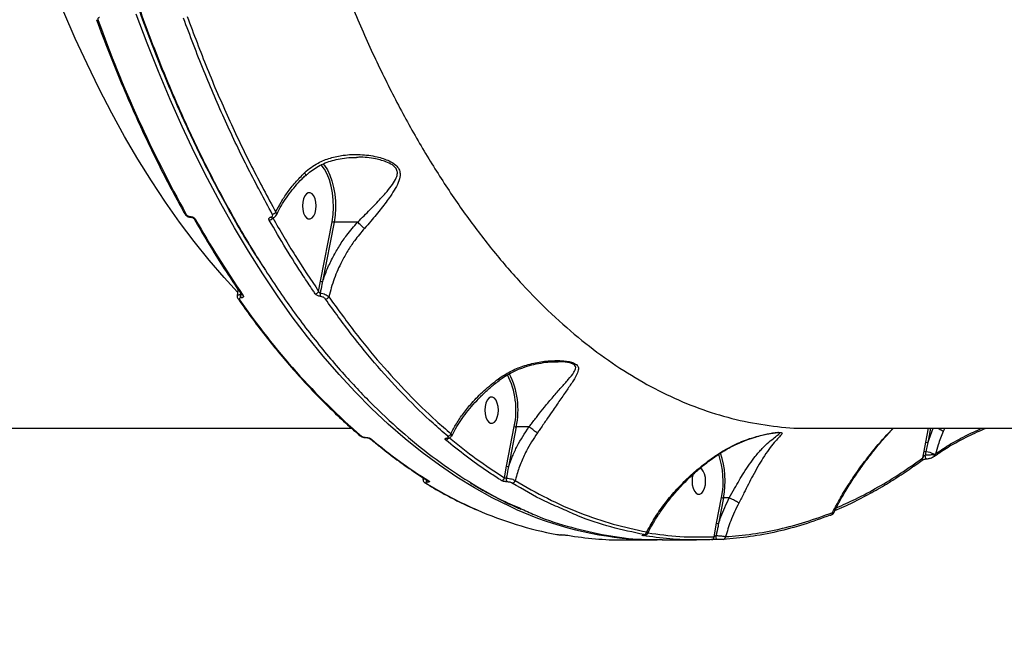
# Model space of a CAD drawing. Header units: millimetres. Extents: x -6028 to 5958, y -6064 to 4137.
# Drawn here: x -1236 to -901.3, y 905.6 to 1120.6 of the extents above; entities that cross this region are included whole.
import ezdxf

# ---------------------------------------------------------------- set-up
doc = ezdxf.new("R2010")
doc.units = ezdxf.units.MM
for name, color, linetype in [('DIKOM_ОБЪЕКТ', 7, 'Continuous'), ('DIKOM_РАЗМЕР_ЗОНА', 7, 'Continuous'), ('DIKOM_РАЗМЕР_ОБЪЕКТА', 7, 'Continuous')]:
    doc.layers.add(name, color=color, linetype=linetype)
doc.styles.add('style1', font='arial.ttf', dxfattribs={"width": 0.8})
doc.dimstyles.new('1-50', dxfattribs={"dimtxt": 300, "dimasz": 200, "dimexe": 100, "dimexo": 0, "dimgap": 100, "dimtad": 1, "dimtxsty": 'style1', "dimcen": 200, "dimclrd": 7, "dimclre": 7, "dimclrt": 7, "dimadec": 1, "dimazin": 2, "dimtfac": 1, "dimtmove": 0, "dimatfit": 2, "dimfxl": 0, "dimlwd": 25, "dimlwe": 18, "dimarcsym": 0})

# ---------------------------------------------------------------- blocks, each defined once
blk = doc.blocks.new('*D9')
at = {"layer": 'Defpoints', "color": 0, "transparency": 16777216}
for p in [(-6027.56, 1459.58), (4556.58, 1382.7), (4556.58, -5964.37)]:
    blk.add_point(p, dxfattribs=at)
at = {"layer": 'DIKOM_РАЗМЕР_ЗОНА', "color": 7, "lineweight": 18, "transparency": 16777216}
for p, q in [((-6027.56, 1459.58), (-6027.56, -6064.37)), ((4556.58, 1382.7), (4556.58, -6064.37))]:
    blk.add_line(p, q, dxfattribs=at)
at = {"layer": 'DIKOM_РАЗМЕР_ЗОНА', "color": 7, "lineweight": 25, "transparency": 16777216}
blk.add_line((-5827.56, -5964.37), (4356.58, -5964.37), dxfattribs=at)
at = {"layer": 'DIKOM_РАЗМЕР_ЗОНА', "color": 7, "transparency": 16777216}
for points in [[(-5827.56, -5931.03), (-5827.56, -5997.7), (-6027.56, -5964.37)], [(4356.58, -5931.03), (4356.58, -5997.7), (4556.58, -5964.37)]]:
    blk.add_solid(points, dxfattribs=at)
at = {"layer": 'DIKOM_РАЗМЕР_ЗОНА', "color": 7, "transparency": 16777216, "insert": (157.08, -5711.2), "char_height": 300, "attachment_point": 5, "style": 'style1'}
blk.add_mtext('10600', dxfattribs=at)
blk = doc.blocks.new('*D12')
at = {"layer": 'Defpoints', "color": 0, "transparency": 16777216}
for p in [(3056.58, 1987.9), (-4027.97, 676.5), (3056.58, -3714.77)]:
    blk.add_point(p, dxfattribs=at)
at = {"layer": 'DIKOM_РАЗМЕР_ОБЪЕКТА', "color": 7, "lineweight": 18, "transparency": 16777216}
for p, q in [((3056.58, 1987.9), (3056.58, -3814.77)), ((-4027.97, 676.5), (-4027.97, -3814.77))]:
    blk.add_line(p, q, dxfattribs=at)
at = {"layer": 'DIKOM_РАЗМЕР_ОБЪЕКТА', "color": 7, "lineweight": 25, "transparency": 16777216}
blk.add_line((-3827.97, -3714.77), (2856.58, -3714.77), dxfattribs=at)
at = {"layer": 'DIKOM_РАЗМЕР_ОБЪЕКТА', "color": 7, "transparency": 16777216}
for points in [[(-3827.97, -3681.44), (-3827.97, -3748.11), (-4027.97, -3714.77)], [(2856.58, -3681.44), (2856.58, -3748.11), (3056.58, -3714.77)]]:
    blk.add_solid(points, dxfattribs=at)
at = {"layer": 'DIKOM_РАЗМЕР_ОБЪЕКТА', "color": 7, "transparency": 16777216, "insert": (20, -3461.6), "char_height": 300, "attachment_point": 5, "style": 'style1'}
blk.add_mtext('7100', dxfattribs=at)

msp = doc.modelspace()

# ---------------------------------------------------------------- linework, layer by layer
at = {"layer": 'DIKOM_ОБЪЕКТ', "color": 7, "linetype": 'Continuous', "lineweight": 15}
for p, q in [((-1132.915, 1071.652), (-1132.619, 1071.305)), ((-1178.14, 1053.742), (-1178.093, 1053.742)), ((-1177.793, 1053.48), (-1177.745, 1053.48)), ((-1133.729, 1031.778), (-1129.823, 1051.974)), ((-1129.153, 1051.802), (-1133.059, 1031.602)), ((-1121.154, 1051.802), (-1129.153, 1051.802)), ((-1134.39, 1028.281), (-1133.729, 1031.778)), ((-1161.87, 1029.05), (-1162.042, 1026.683)), ((-1161.003, 1027.76), (-1161.023, 1027.199)), ((-1160.955, 1027.199), (-1160.886, 1027.585)), ((-1161.023, 1027.199), (-1160.955, 1027.199)), ((-1160.774, 1026.069), (-1160.842, 1026.069)), ((-1052.983, 1004.347), (-1053.419, 1004.344)), ((-1385.357, 981.771), (-1123.249, 981.771)), ((-1070.501, 968.856), (-1067.889, 982.362)), ((-1067.22, 982.186), (-1069.831, 968.68)), ((-1062.936, 982.186), (-1067.22, 982.186)), ((-967.623, 981.771), (-669.582, 981.771)), ((-928.001, 977.013), (-927.081, 981.771)), ((-927.331, 976.837), (-925.46, 981.771)), ((-926.377, 981.771), (-927.331, 976.837)), ((-921.575, 981.771), (-922.054, 980.637)), ((-1118.55, 978.66), (-1118.482, 978.66)), ((-1118.345, 978.577), (-1118.277, 978.577)), ((-928.59, 973.913), (-928.001, 977.013)), ((-929.017, 971.657), (-928.59, 973.913)), ((-927.752, 971.344), (-927.76, 971.343)), ((-925.175, 972.906), (-924.751, 972.992)), ((-1071.242, 964.935), (-1070.501, 968.856)), ((-1098.872, 964.958), (-1098.928, 964.29)), ((-1097.305, 963.937), (-1097.307, 963.938)), ((-1097.479, 963.376), (-1097.527, 963.376)), ((-999.116, 949.509), (-997.428, 958.239)), ((-996.758, 958.063), (-998.446, 949.334)), ((-994.806, 958.063), (-996.758, 958.063)), ((-994.806, 958.063), (-994.802, 958.062)), ((-999.991, 944.888), (-999.116, 949.509)), ((-1052.047, 945.533), (-1051.958, 945.533)), ((-1052, 945.529), (-1052.047, 945.533)), ((-1052, 945.529), (-1051.911, 945.529)), ((-1051.911, 945.529), (-1051.958, 945.533)), ((-1030.876, 943.771), (-1019.304, 943.771)), ((-1017.589, 943.771), (-1005.949, 943.771))]:
    msp.add_line(p, q, dxfattribs=at)
at = {"layer": 'DIKOM_ОБЪЕКТ', "color": 7, "linetype": 'Continuous', "lineweight": 15, "flags": 128}
for points in [[(-1161.963, 1028.026), (-1166.492, 1032.949), (-1171.642, 1038.928), (-1176.697, 1045.209), (-1181.65, 1051.787), (-1186.498, 1058.654), (-1191.235, 1065.806), (-1195.858, 1073.235), (-1200.363, 1080.934), (-1204.744, 1088.897), (-1208.998, 1097.115), (-1213.121, 1105.581), (-1217.109, 1114.287), (-1220.958, 1123.226), (-1224.666, 1132.388), (-1228.227, 1141.765), (-1231.64, 1151.349), (-1234.9, 1161.131), (-1238.006, 1171.101)], [(-1067.43, 954.297), (-1069.329, 955.156), (-1075.415, 958.147), (-1081.454, 961.479), (-1087.44, 965.15), (-1093.369, 969.157), (-1099.236, 973.496), (-1105.035, 978.164), (-1110.762, 983.157), (-1116.412, 988.47), (-1121.98, 994.099), (-1127.462, 1000.04), (-1132.852, 1006.287), (-1138.147, 1012.835), (-1143.342, 1019.679), (-1148.433, 1026.812), (-1153.414, 1034.23), (-1158.283, 1041.925), (-1163.035, 1049.891), (-1167.665, 1058.121), (-1172.171, 1066.609), (-1176.548, 1075.347), (-1180.792, 1084.328), (-1184.901, 1093.544), (-1188.87, 1102.988), (-1192.696, 1112.651), (-1196.376, 1122.526)], [(-1129.823, 1051.974), (-1129.489, 1054.365), (-1129.348, 1056.828), (-1129.405, 1059.303), (-1129.659, 1061.732), (-1130.102, 1064.055), (-1130.725, 1066.218), (-1131.512, 1068.168), (-1132.445, 1069.859), (-1133.501, 1071.25), (-1133.637, 1071.397)], [(-1132.619, 1071.305), (-1132.414, 1071.045), (-1131.433, 1069.55), (-1130.575, 1067.793), (-1129.859, 1065.81), (-1129.3, 1063.646), (-1128.91, 1061.346), (-1128.698, 1058.96), (-1128.668, 1056.539), (-1128.821, 1054.136), (-1129.153, 1051.802)], [(-1135.267, 1057.353), (-1135.361, 1058.621), (-1135.635, 1059.786), (-1136.067, 1060.754), (-1136.622, 1061.446), (-1137.255, 1061.807), (-1137.914, 1061.807), (-1138.547, 1061.446), (-1139.102, 1060.754), (-1139.534, 1059.786), (-1139.808, 1058.621), (-1139.902, 1057.353), (-1139.808, 1056.085), (-1139.534, 1054.92), (-1139.102, 1053.952), (-1138.547, 1053.259), (-1137.914, 1052.899), (-1137.255, 1052.899), (-1136.622, 1053.259), (-1136.067, 1053.952), (-1135.635, 1054.92), (-1135.361, 1056.085), (-1135.267, 1057.353)], [(-1073.304, 987.894), (-1073.398, 989.161), (-1073.672, 990.326), (-1074.104, 991.294), (-1074.659, 991.987), (-1075.292, 992.348), (-1075.952, 992.348), (-1076.585, 991.987), (-1077.14, 991.294), (-1077.572, 990.326), (-1077.846, 989.161), (-1077.94, 987.894), (-1077.846, 986.626), (-1077.572, 985.461), (-1077.14, 984.493), (-1076.585, 983.8), (-1075.952, 983.439), (-1075.292, 983.439), (-1074.659, 983.8), (-1074.104, 984.493), (-1073.672, 985.461), (-1073.398, 986.626), (-1073.304, 987.894)], [(-927.76, 971.343), (-927.845, 971.365), (-927.948, 971.463), (-928.041, 971.632), (-928.115, 971.858), (-928.166, 972.123), (-928.188, 972.406), (-928.179, 972.684)], [(-925.022, 972.28), (-925.016, 972.285), (-924.959, 972.334)], [(-1002.843, 963.771), (-1002.937, 965.038), (-1003.211, 966.203), (-1003.643, 967.171), (-1004.198, 967.864), (-1004.757, 968.202)], [(-1007.14, 966.11), (-1007.384, 965.038), (-1007.478, 963.771), (-1007.384, 962.503), (-1007.11, 961.338), (-1006.678, 960.37), (-1006.123, 959.677), (-1005.49, 959.316), (-1004.831, 959.316), (-1004.198, 959.677), (-1003.643, 960.37), (-1003.211, 961.338), (-1002.937, 962.503), (-1002.843, 963.771), (-1002.843, 963.771)], [(-960.484, 952.217), (-960.327, 952.233), (-960.231, 952.261)], [(-998.909, 943.928), (-999, 943.951), (-999.087, 944.031), (-999.164, 944.164), (-999.227, 944.342), (-999.272, 944.555), (-999.297, 944.789), (-999.299, 945.032), (-999.279, 945.268)], [(-1019.304, 943.771), (-1019.562, 943.771), (-1022.886, 943.828)]]:
    msp.add_lwpolyline(points, dxfattribs=at)
at = {"layer": 'DIKOM_ОБЪЕКТ', "color": 7, "linetype": 'Continuous', "lineweight": 15}
for centre, radius, start, end in [((-1209.444, 1120.92), 0.527, 212.83725, 278.33209), ((-781.742, 1274.939), 454.694, 199.86954, 209.01128), ((-1179.434, 1054.991), 0.572, 214.32408, 275.14122), ((-1150.193, 1055.984), 1.433, 272.15744, 329.26571), ((-1177.743, 1053.906), 0.43, 202.49087, 262.70435), ((-1177.7, 1053.903), 0.425, 202.28644, 264.57998), ((-1176.287, 1053.297), 0.57, 214.25425, 275.27658), ((-877.277, 1221.899), 343.502, 209.5041, 214.5665), ((-1151.25, 1053.936), 1.413, 271.9663, 331.63467), ((-1150.232, 1053.792), 0.511, 210.33008, 273.78458), ((-1133.073, 1032.913), 1.311, 239.97915, 270.6108), ((-1135.61, 1028.808), 1.329, 272.65383, 336.64323), ((-1131.981, 1027.229), 1.938, 165.7365, 200.09558), ((-1161.295, 1026.06), 0.602, 217.87077, 273.64941), ((-959.016, 1164.221), 245.268, 214.45493, 229.0156), ((-1159.444, 1026.872), 1.612, 168.29129, 209.87112), ((-1159.375, 1026.872), 1.613, 168.29689, 209.86551), ((-1160.177, 1027.612), 0.605, 217.76335, 273.49627), ((-1132.147, 1026.996), 1.33, 272.8815, 334.85612), ((-1094.036, 987.869), 26.721, 348.10515, 26.82598), ((-1093.942, 987.896), 27.326, 347.9378, 27.08221), ((-1067.234, 983.496), 1.31, 239.97849, 270.61147), ((-1119.89, 979.737), 0.666, 230.14279, 271.28814), ((-1118.337, 978.892), 0.315, 227.39095, 268.08348), ((-1118.269, 978.891), 0.314, 227.35325, 268.86459), ((-1116.466, 978.7), 0.666, 229.8302, 271.25396), ((-1005.094, 1110.574), 173.111, 229.964, 237.95982), ((-1091.328, 978.945), 1.152, 274.04139, 331.44539), ((-1090.616, 978.773), 0.436, 234.66264, 273.04024), ((-1090.578, 980.199), 1.169, 274.1578, 345.01898), ((-927.345, 978.148), 1.311, 239.98085, 270.61036), ((-1025.295, 963.766), 28.41, 348.7819, 18.82518), ((-1026.107, 963.72), 29.889, 349.08941, 18.73669), ((-929.779, 971.461), 0.787, 310.35013, 14.48013), ((-927.941, 975.056), 1.314, 240.40041, 268.7736), ((-928.858, 965.685), 8.106, 62.97808, 83.70351), ((-925.875, 972.628), 0.753, 306.21512, 21.7211), ((-925.523, 972.874), 0.781, 316.25841, 8.71925), ((-1069.845, 969.99), 1.31, 239.97849, 270.61147), ((-1096.763, 964.206), 1.128, 174.52266, 227.40956), ((-1096.726, 964.198), 1.115, 175.61153, 227.52889), ((-1096.939, 964.527), 0.694, 238.36576, 270.56227), ((-1072.342, 965.091), 1.111, 274.6149, 351.94446), ((-1069.072, 964.41), 1.606, 164.91465, 213.0047), ((-1068.665, 964.19), 1.102, 274.55479, 349.41016), ((-1097.9, 963.77), 0.697, 238.81493, 270.50873), ((-1023.064, 1085.192), 143.222, 238.50141, 246.37615), ((-996.772, 959.373), 1.31, 239.97849, 270.61147), ((-1030.849, 1066.811), 123.261, 246.26786, 259.42352), ((-1018.31, 1063.12), 119.395, 245.70647, 266.3849), ((-960.57, 953.043), 0.853, 293.42529, 4.8179), ((-998.461, 950.644), 1.31, 239.97369, 270.61626), ((-1030.849, 1056.083), 112.312, 260.32806, 269.98642), ((-1024.158, 946.054), 0.795, 270.59732, 301.28008), ((-1023.827, 946.554), 0.978, 274.65912, 357.18215), ((-1000.911, 944.808), 0.924, 274.6422, 4.92139), ((-996.986, 944.88), 0.906, 274.16942, 1.32254)]:
    msp.add_arc(centre, radius, start, end, dxfattribs=at)
for points, knots in [([(-1152.418, 1035.543), (-1153.678, 1037.432), (-1158.146, 1044.132), (-1165.373, 1056.699), (-1174.059, 1073.151), (-1182.213, 1090.563), (-1189.844, 1108.841), (-1196.942, 1127.959), (-1203.492, 1147.846), (-1209.462, 1168.408), (-1214.826, 1189.55), (-1219.26, 1209.844), (-1222.881, 1229.138), (-1225.821, 1247.32), (-1228.333, 1265.74), (-1230.436, 1284.575), (-1232.106, 1303.8), (-1233.314, 1323.385), (-1234.083, 1343.058), (-1234.192, 1356.202), (-1234.247, 1362.771)], [0, 0, 0, 0, 0.0246421, 0.0873686, 0.1499953, 0.212425, 0.2748547, 0.3374813, 0.4002079, 0.4629347, 0.5255613, 0.587991, 0.6385772, 0.6892155, 0.7398539, 0.79044, 0.842801, 0.89522, 0.947639, 1, 1, 1, 1]), ([(-1233.904, 1362.768), (-1233.875, 1358.19), (-1233.798, 1345.856), (-1233.122, 1325.788), (-1231.715, 1302.664), (-1229.623, 1279.506), (-1226.835, 1256.392), (-1223.343, 1233.408), (-1219.222, 1211.059), (-1214.503, 1189.406), (-1209.226, 1168.495), (-1203.305, 1147.985), (-1196.734, 1127.966), (-1189.52, 1108.523), (-1181.821, 1090.081), (-1173.677, 1072.682), (-1165.132, 1056.341), (-1156.049, 1040.792), (-1146.435, 1026.125), (-1136.313, 1012.414), (-1126.027, 1000.107), (-1115.635, 989.168), (-1105.192, 979.54), (-1094.406, 970.914), (-1083.289, 963.431), (-1073.555, 957.82), (-1067.511, 955.224), (-1065.331, 954.288)], [0, 0, 0, 0, 0.0243023, 0.065474, 0.1066775, 0.1478492, 0.1902168, 0.232619, 0.2749866, 0.3161584, 0.3573618, 0.3985335, 0.4409013, 0.4833035, 0.5256712, 0.5668428, 0.6080463, 0.649218, 0.6915855, 0.7339877, 0.7763555, 0.8160449, 0.8557626, 0.8954518, 0.9362087, 0.976996, 1, 1, 1, 1]), ([(-1163.836, 1302.216), (-1163.189, 1295.276), (-1161.894, 1281.391), (-1159.199, 1260.87), (-1155.932, 1240.455), (-1152.023, 1220.24), (-1147.485, 1200.298), (-1142.414, 1181.069), (-1136.841, 1162.602), (-1130.806, 1144.929), (-1124.21, 1127.76), (-1117.053, 1111.18), (-1109.345, 1095.262), (-1101.254, 1080.351), (-1092.817, 1066.476), (-1084.075, 1053.64), (-1074.89, 1041.639), (-1065.273, 1030.551), (-1055.247, 1020.437), (-1045.028, 1011.513), (-1034.652, 1003.784), (-1024.163, 997.228), (-1013.393, 991.74), (-1002.369, 987.396), (-991.123, 984.195), (-979.891, 982.365), (-972.027, 981.617), (-967.952, 981.809), (-967.573, 981.827)], [0, 0, 0, 0, 0.0392428, 0.0785158, 0.1177586, 0.1581421, 0.1985587, 0.2389423, 0.2781872, 0.3174625, 0.3567075, 0.3970914, 0.4375083, 0.4778923, 0.5171658, 0.5564696, 0.5957434, 0.6361546, 0.6765985, 0.7170099, 0.7563479, 0.7957165, 0.8350546, 0.8755303, 0.9160384, 0.9565142, 0.9959506, 1, 1, 1, 1]), ([(-1208.9, 1121.364), (-1208.978, 1121.356), (-1209.134, 1121.34), (-1209.306, 1121.217), (-1209.418, 1121.032), (-1209.458, 1120.773), (-1209.42, 1120.549), (-1209.374, 1120.417), (-1209.368, 1120.398)], [0, 0, 0, 0, 0.1673391, 0.3344497, 0.5091332, 0.7130105, 0.9577119, 1, 1, 1, 1]), ([(-1179.104, 1121.749), (-1176.87, 1115.81), (-1172.401, 1103.932), (-1165.062, 1086.964), (-1157.305, 1070.601), (-1151.742, 1060.368), (-1148.961, 1055.252)], [0, 0, 0, 0, 0.2485944, 0.4971897, 0.748596, 1, 1, 1, 1]), ([(-1209.887, 1120.634), (-1209.28, 1118.991), (-1207.519, 1114.227), (-1204.504, 1106.483), (-1200.801, 1097.471), (-1196.969, 1088.661), (-1193.015, 1080.058), (-1188.94, 1071.667), (-1184.821, 1063.64), (-1181.783, 1058.024), (-1180.155, 1055.112), (-1179.907, 1054.668)], [0, 0, 0, 0, 0.0688397, 0.1996464, 0.3304596, 0.4612755, 0.5920967, 0.7229204, 0.8537485, 0.9776954, 1, 1, 1, 1]), ([(-1150.139, 1054.552), (-1152.896, 1059.621), (-1158.409, 1069.76), (-1166.163, 1086.084), (-1173.554, 1103.141), (-1178.085, 1115.179), (-1180.351, 1121.199)], [0, 0, 0, 0, 0.2485944, 0.4971906, 0.7485946, 1, 1, 1, 1]), ([(-1139.178, 1068.62), (-1138.467, 1069.248), (-1137.043, 1070.506), (-1134.129, 1072.253), (-1130.455, 1073.725), (-1125.622, 1074.732), (-1120.237, 1074.959), (-1115.664, 1074.351), (-1112.411, 1073.457), (-1110.177, 1072.578), (-1108.221, 1071.383), (-1106.985, 1069.826), (-1106.533, 1068.004), (-1107.02, 1065.81), (-1108.262, 1063.295), (-1110.285, 1060.213), (-1113.036, 1056.509), (-1116.076, 1052.784), (-1118.075, 1050.491), (-1118.788, 1049.673)], [0, 0, 0, 0, 0.044776, 0.0895826, 0.1609594, 0.2324502, 0.3238548, 0.4152105, 0.4505984, 0.4859284, 0.5329402, 0.5664228, 0.599801, 0.653091, 0.7108103, 0.7686686, 0.8592864, 0.9497915, 1, 1, 1, 1]), ([(-1138.764, 1067.576), (-1138.503, 1067.841), (-1137.662, 1068.693), (-1136.027, 1069.902), (-1133.885, 1071.195), (-1131.556, 1072.216), (-1129.037, 1072.979), (-1126.303, 1073.528), (-1123.757, 1073.827), (-1122.118, 1073.82), (-1121.49, 1073.818)], [0, 0, 0, 0, 0.0587396, 0.1889127, 0.3230128, 0.4584222, 0.5951307, 0.7411377, 0.9007233, 1, 1, 1, 1]), ([(-1121.134, 1051.795), (-1121.131, 1051.798), (-1120.376, 1052.538), (-1118.299, 1054.622), (-1115.032, 1057.963), (-1112.009, 1061.265), (-1109.705, 1063.993), (-1108.448, 1065.867), (-1107.793, 1067.348), (-1107.558, 1068.493), (-1107.773, 1069.743), (-1108.922, 1071.117), (-1110.822, 1072.121), (-1112.985, 1072.845), (-1116.221, 1073.547), (-1119.096, 1073.979), (-1121.245, 1073.828), (-1121.489, 1073.811)], [0, 0, 0, 0, 0.0002361, 0.0748492, 0.2105119, 0.3463139, 0.4312113, 0.5158841, 0.5533153, 0.5906101, 0.6352575, 0.6796464, 0.744297, 0.7952643, 0.8463356, 0.9825658, 1, 1, 1, 1]), ([(-1148.961, 1055.252), (-1148.941, 1055.293), (-1148.405, 1056.42), (-1147.211, 1058.64), (-1145.019, 1061.964), (-1142.38, 1065.338), (-1140.25, 1067.521), (-1139.178, 1068.62)], [0, 0, 0, 0, 0.00889817, 0.24178547, 0.47728249, 0.73682719, 1, 1, 1, 1]), ([(-1148.777, 1054.208), (-1148.475, 1054.837), (-1147.739, 1056.368), (-1146.272, 1058.794), (-1144.434, 1061.459), (-1142.344, 1064.06), (-1140.487, 1066.147), (-1139.26, 1067.317), (-1138.872, 1067.687)], [0, 0, 0, 0, 0.13482899, 0.32842891, 0.52254684, 0.71668196, 0.91037234, 1, 1, 1, 1]), ([(-1139.178, 1068.62), (-1139.16, 1068.59), (-1139.077, 1068.458), (-1138.924, 1068.174), (-1138.812, 1067.857), (-1138.883, 1067.763), (-1138.915, 1067.722)], [0, 0, 0, 0, 0.0660605, 0.2927258, 0.6909491, 1, 1, 1, 1]), ([(-1179.892, 1054.675), (-1179.864, 1054.618), (-1179.749, 1054.376), (-1179.359, 1054.008), (-1178.726, 1053.643), (-1178.157, 1053.462), (-1177.853, 1053.495), (-1177.797, 1053.501)], [0, 0, 0, 0, 0.0780345, 0.3328456, 0.6248323, 0.9304151, 1, 1, 1, 1]), ([(-1179.383, 1054.421), (-1179.331, 1054.345), (-1179.226, 1054.192), (-1178.964, 1053.989), (-1178.66, 1053.835), (-1178.371, 1053.754), (-1178.206, 1053.745), (-1178.14, 1053.742)], [0, 0, 0, 0, 0.2143396, 0.4284607, 0.6429165, 0.8577143, 1, 1, 1, 1]), ([(-1150.673, 1053.534), (-1150.547, 1053.564), (-1150.295, 1053.623), (-1150.069, 1053.847), (-1149.992, 1054.14), (-1150.054, 1054.391), (-1150.127, 1054.529), (-1150.139, 1054.552)], [0, 0, 0, 0, 0.2377636, 0.4755429, 0.7137816, 0.9520136, 1, 1, 1, 1]), ([(-1148.961, 1055.252), (-1148.94, 1055.215), (-1148.816, 1054.992), (-1148.699, 1054.619), (-1148.799, 1054.353), (-1148.843, 1054.236)], [0, 0, 0, 0, 0.1010957, 0.60284275, 1, 1, 1, 1]), ([(-1178.093, 1053.742), (-1177.995, 1053.737), (-1177.75, 1053.725), (-1177.32, 1053.603), (-1176.864, 1053.374), (-1176.47, 1053.07), (-1176.313, 1052.843), (-1176.234, 1052.729)], [0, 0, 0, 0, 0.1407739, 0.3552695, 0.5700211, 0.784939, 1, 1, 1, 1]), ([(-1177.741, 1053.478), (-1177.718, 1053.478), (-1177.661, 1053.479), (-1177.508, 1053.452), (-1177.31, 1053.388), (-1177.099, 1053.285), (-1176.923, 1053.161), (-1176.814, 1053.057), (-1176.765, 1052.989), (-1176.762, 1052.983), (-1176.761, 1052.981)], [0, 0, 0, 0, 0.08881878, 0.22071123, 0.36885147, 0.53264562, 0.69699035, 0.83379986, 0.95767614, 1, 1, 1, 1]), ([(-1176.758, 1052.976), (-1175.983, 1051.623), (-1173.736, 1047.698), (-1169.932, 1041.385), (-1165.345, 1034.139), (-1162.21, 1029.529), (-1160.655, 1027.242)], [0, 0, 0, 0, 0.1498898, 0.4347115, 0.7195432, 1, 1, 1, 1]), ([(-1151.201, 1052.524), (-1151.214, 1052.547), (-1151.288, 1052.683), (-1151.35, 1052.932), (-1151.274, 1053.223), (-1151.049, 1053.445), (-1150.798, 1053.504), (-1150.673, 1053.534)], [0, 0, 0, 0, 0.0489072, 0.2871268, 0.5250081, 0.7625619, 1, 1, 1, 1]), ([(-1135.549, 1027.48), (-1135.823, 1027.881), (-1137.196, 1029.881), (-1140.551, 1034.91), (-1145.539, 1042.763), (-1149.313, 1049.269), (-1151.201, 1052.524)], [0, 0, 0, 0, 0.0507681, 0.2538533, 0.6266997, 1, 1, 1, 1]), ([(-1150.213, 1053.28), (-1150.217, 1053.279), (-1150.225, 1053.276), (-1150.203, 1053.28), (-1150.19, 1053.282)], [0, 0, 0, 0, 0.3771225, 1, 1, 1, 1]), ([(-1150.2, 1053.291), (-1150.157, 1053.295), (-1149.874, 1053.315), (-1149.428, 1053.518), (-1148.993, 1053.862), (-1148.886, 1054.143), (-1148.855, 1054.226)], [0, 0, 0, 0, 0.0726821, 0.4806002, 0.84658, 1, 1, 1, 1]), ([(-1150.006, 1053.265), (-1147.482, 1048.928), (-1142.427, 1040.244), (-1137.071, 1032.272), (-1134.39, 1028.281)], [0, 0, 0, 0, 0.499451, 1, 1, 1, 1]), ([(-1133.059, 1031.602), (-1132.551, 1033.026), (-1131.529, 1035.888), (-1129.565, 1039.968), (-1127.326, 1043.836), (-1124.606, 1047.829), (-1122.399, 1050.369), (-1121.154, 1051.802)], [0, 0, 0, 0, 0.19481317, 0.39164503, 0.57506811, 0.76021365, 1, 1, 1, 1]), ([(-1129.153, 1051.802), (-1129.204, 1051.804), (-1129.306, 1051.808), (-1129.476, 1051.838), (-1129.635, 1051.881), (-1129.743, 1051.926), (-1129.799, 1051.958), (-1129.818, 1051.97), (-1129.823, 1051.974)], [0, 0, 0, 0, 0.2147619, 0.4294222, 0.6440241, 0.8586425, 0.9553632, 1, 1, 1, 1]), ([(-1121.154, 1051.802), (-1121.15, 1051.802), (-1121.143, 1051.802), (-1121.137, 1051.798), (-1121.134, 1051.796), (-1121.134, 1051.795)], [0, 0, 0, 0, 0.5019849, 0.91493, 1, 1, 1, 1]), ([(-1118.788, 1049.673), (-1118.805, 1049.687), (-1118.981, 1049.823), (-1119.373, 1050.145), (-1119.99, 1050.687), (-1120.619, 1051.273), (-1120.962, 1051.621), (-1121.134, 1051.795)], [0, 0, 0, 0, 0.0262372, 0.2630947, 0.5087316, 0.7543773, 1, 1, 1, 1]), ([(-1118.788, 1049.673), (-1119.954, 1048.302), (-1122.009, 1045.885), (-1124.543, 1042.075), (-1126.952, 1037.805), (-1129.29, 1032.584), (-1130.388, 1028.497), (-1130.943, 1026.431)], [0, 0, 0, 0, 0.202262, 0.3564056, 0.5119917, 0.7532493, 1, 1, 1, 1]), ([(-1133.059, 1031.602), (-1133.126, 1031.29), (-1133.403, 1029.993), (-1133.662, 1028.693), (-1133.859, 1027.706)], [0, 0, 0, 0, 0.2408196, 1, 1, 1, 1]), ([(-1134.39, 1028.281), (-1134.367, 1028.213), (-1134.321, 1028.08), (-1134.195, 1027.902), (-1134.052, 1027.777), (-1133.934, 1027.721), (-1133.876, 1027.71), (-1133.859, 1027.706)], [0, 0, 0, 0, 0.2735901, 0.5342572, 0.7687882, 0.9340863, 1, 1, 1, 1]), ([(-1133.859, 1027.706), (-1133.827, 1027.703), (-1133.542, 1027.673), (-1132.958, 1027.555), (-1132.144, 1027.263), (-1131.411, 1026.87), (-1131.098, 1026.577), (-1130.943, 1026.431)], [0, 0, 0, 0, 0.03002972, 0.26394437, 0.50664554, 0.75442388, 1, 1, 1, 1]), ([(-1162.027, 1026.679), (-1162.038, 1026.634), (-1162.085, 1026.443), (-1161.985, 1026.095), (-1161.878, 1025.805), (-1161.77, 1025.691), (-1161.769, 1025.689)], [0, 0, 0, 0, 0.1286293, 0.54898071, 0.99508302, 1, 1, 1, 1]), ([(-1162.03, 1026.683), (-1162.033, 1026.701), (-1162.052, 1026.813), (-1161.889, 1026.976), (-1161.553, 1027.148), (-1161.2, 1027.182), (-1161.023, 1027.199)], [0, 0, 0, 0, 0.0596047, 0.3723767, 0.6858533, 1, 1, 1, 1]), ([(-1161.771, 1025.691), (-1160.928, 1024.498), (-1158.484, 1021.039), (-1154.366, 1015.51), (-1149.388, 1009.193), (-1144.321, 1003.145), (-1139.169, 997.369), (-1133.938, 991.867), (-1128.628, 986.65), (-1124.079, 982.465), (-1121.291, 980.064), (-1120.317, 979.226)], [0, 0, 0, 0, 0.0652737, 0.1892968, 0.3133235, 0.4373503, 0.5613719, 0.6853873, 0.8093952, 0.9333923, 1, 1, 1, 1]), ([(-1160.842, 1026.069), (-1160.93, 1026.063), (-1161.105, 1026.05), (-1161.282, 1025.952), (-1161.369, 1025.806), (-1161.36, 1025.633), (-1161.289, 1025.513), (-1161.257, 1025.459)], [0, 0, 0, 0, 0.20388404, 0.40805678, 0.6135033, 0.82651054, 1, 1, 1, 1]), ([(-1160.955, 1027.199), (-1160.917, 1027.203), (-1160.871, 1027.208), (-1160.792, 1027.248), (-1160.758, 1027.288), (-1160.729, 1027.322)], [0, 0, 0, 0, 0.3983265, 0.4839194, 1, 1, 1, 1]), ([(-1160.14, 1027.009), (-1160.091, 1026.925), (-1159.982, 1026.738), (-1159.971, 1026.472), (-1160.106, 1026.248), (-1160.375, 1026.098), (-1160.641, 1026.079), (-1160.774, 1026.069)], [0, 0, 0, 0, 0.1741932, 0.3895466, 0.5958405, 0.7979171, 1, 1, 1, 1]), ([(-1160.661, 1027.248), (-1160.655, 1027.24), (-1160.647, 1027.229), (-1160.65, 1027.235), (-1160.651, 1027.237)], [0, 0, 0, 0, 0.67707801, 1, 1, 1, 1]), ([(-1133.801, 1026.563), (-1133.98, 1026.591), (-1134.328, 1026.646), (-1134.842, 1026.869), (-1135.278, 1027.153), (-1135.458, 1027.371), (-1135.549, 1027.48)], [0, 0, 0, 0, 0.2592288, 0.5021608, 0.751112, 1, 1, 1, 1]), ([(-1132.08, 1025.668), (-1132.169, 1025.774), (-1132.347, 1025.986), (-1132.776, 1026.266), (-1133.259, 1026.469), (-1133.61, 1026.545), (-1133.781, 1026.561), (-1133.801, 1026.563)], [0, 0, 0, 0, 0.2486225, 0.4975118, 0.7389297, 0.9703229, 1, 1, 1, 1]), ([(-1090.494, 979.034), (-1092.17, 980.488), (-1097.073, 984.742), (-1105.038, 992.487), (-1114.314, 1002.601), (-1123.37, 1013.579), (-1129.177, 1021.638), (-1132.08, 1025.668)], [0, 0, 0, 0, 0.1144527, 0.334764, 0.555074, 0.7775367, 1, 1, 1, 1]), ([(-1130.943, 1026.431), (-1128.074, 1022.449), (-1122.337, 1014.483), (-1113.335, 1003.551), (-1104.053, 993.413), (-1096.045, 985.621), (-1091.122, 981.349), (-1089.45, 979.897)], [0, 0, 0, 0, 0.2203112, 0.44062117, 0.66308261, 0.88554417, 1, 1, 1, 1]), ([(-1073.296, 998.558), (-1071.982, 999.428), (-1069.354, 1001.169), (-1064.856, 1002.979), (-1060.068, 1004.233), (-1055.5, 1004.775), (-1052.01, 1004.765), (-1049.679, 1004.494), (-1047.991, 1004.097), (-1046.571, 1003.385), (-1046.04, 1002.43), (-1046.089, 1001.452), (-1046.57, 1000.018), (-1047.805, 997.89), (-1049.934, 994.85), (-1052.331, 991.374), (-1054.759, 987.844), (-1057.069, 984.441), (-1058.766, 981.965), (-1059.774, 980.533), (-1060.051, 980.141)], [0, 0, 0, 0, 0.0712986, 0.1426958, 0.2203429, 0.2979616, 0.355587, 0.3853421, 0.4149599, 0.4491128, 0.4886723, 0.5175506, 0.5465117, 0.6250145, 0.7037136, 0.7839241, 0.8640142, 0.9212528, 0.9784139, 1, 1, 1, 1]), ([(-1073.065, 997.999), (-1072.581, 998.365), (-1071.334, 999.308), (-1069.111, 1000.58), (-1066.412, 1001.848), (-1063.487, 1002.876), (-1060.388, 1003.683), (-1057.336, 1004.181), (-1054.841, 1004.392), (-1053.459, 1004.383), (-1052.983, 1004.379)], [0, 0, 0, 0, 0.08349, 0.2151873, 0.3533903, 0.49688, 0.6455651, 0.7987703, 0.9307826, 1, 1, 1, 1]), ([(-1062.93, 982.184), (-1062.93, 982.185), (-1062.645, 982.541), (-1061.607, 983.885), (-1059.822, 986.155), (-1057.343, 989.278), (-1054.668, 992.492), (-1051.952, 995.637), (-1049.456, 998.37), (-1047.902, 1000.28), (-1047.16, 1001.571), (-1046.954, 1002.352), (-1047.128, 1002.927), (-1047.612, 1003.416), (-1048.123, 1003.686), (-1049.056, 1003.995), (-1050.206, 1004.219), (-1051.671, 1004.38), (-1052.621, 1004.356), (-1052.983, 1004.347)], [0, 0, 0, 0, 0.0000503, 0.0327649, 0.1209451, 0.2092392, 0.3339593, 0.4588431, 0.5798231, 0.7004823, 0.7429834, 0.7853259, 0.8276248, 0.8405619, 0.878638, 0.887687, 0.9304848, 0.9735741, 1, 1, 1, 1]), ([(-1089.45, 979.897), (-1088.851, 981.02), (-1087.609, 983.35), (-1085.215, 986.837), (-1082.111, 990.649), (-1078.206, 994.667), (-1074.944, 997.252), (-1073.296, 998.558)], [0, 0, 0, 0, 0.1665413, 0.3455493, 0.5267564, 0.7607824, 1, 1, 1, 1]), ([(-1089.152, 979.104), (-1088.851, 979.707), (-1088.088, 981.236), (-1086.571, 983.687), (-1084.645, 986.437), (-1082.47, 989.145), (-1080.079, 991.783), (-1077.487, 994.31), (-1075.139, 996.39), (-1073.601, 997.559), (-1073.043, 997.984)], [0, 0, 0, 0, 0.0889519, 0.2258139, 0.3640176, 0.5031929, 0.6428525, 0.7823294, 0.9210229, 1, 1, 1, 1]), ([(-1073.296, 998.558), (-1073.281, 998.532), (-1073.191, 998.371), (-1073.084, 998.149), (-1073.106, 998.098), (-1073.116, 998.076)], [0, 0, 0, 0, 0.0953742, 0.5959974, 1, 1, 1, 1]), ([(-1069.831, 968.68), (-1069.406, 969.859), (-1068.552, 972.228), (-1066.417, 976.833), (-1064.324, 980.052), (-1062.936, 982.186)], [0, 0, 0, 0, 0.250402, 0.5028654, 1, 1, 1, 1]), ([(-1062.936, 982.186), (-1062.935, 982.186), (-1062.932, 982.186), (-1062.931, 982.185), (-1062.93, 982.184)], [0, 0, 0, 0, 0.6649195, 1, 1, 1, 1]), ([(-1060.051, 980.141), (-1060.073, 980.157), (-1060.17, 980.227), (-1060.445, 980.425), (-1060.953, 980.788), (-1061.634, 981.271), (-1062.334, 981.767), (-1062.732, 982.045), (-1062.93, 982.184)], [0, 0, 0, 0, 0.0352196, 0.1540836, 0.3655521, 0.5770283, 0.7885014, 1, 1, 1, 1]), ([(-959.721, 953.115), (-958.844, 954.774), (-957.091, 958.092), (-954.03, 963.056), (-950.667, 967.994), (-946.463, 973.527), (-942.586, 978.137), (-939.788, 981.027), (-939.069, 981.771)], [0, 0, 0, 0, 0.16835036, 0.33670511, 0.50757122, 0.67842973, 0.9172978, 1, 1, 1, 1]), ([(-959.276, 953.047), (-958.984, 953.649), (-958.001, 955.676), (-956.044, 959.141), (-953.408, 963.454), (-950.469, 967.804), (-947.396, 971.994), (-944.139, 976.049), (-941.376, 979.268), (-939.546, 981.16), (-938.956, 981.771)], [0, 0, 0, 0, 0.0608202, 0.2048232, 0.3516023, 0.5011166, 0.6531935, 0.7885789, 0.9317269, 1, 1, 1, 1]), ([(-924.948, 972.32), (-924.563, 972.608), (-923.55, 973.367), (-921.618, 974.633), (-919.193, 976.102), (-916.522, 977.58), (-913.64, 979.049), (-910.678, 980.453), (-908.597, 981.346), (-907.609, 981.771)], [0, 0, 0, 0, 0.09335122, 0.24587724, 0.39950288, 0.55367231, 0.70774227, 0.86117747, 1, 1, 1, 1]), ([(-924.751, 972.992), (-923.323, 973.992), (-921.16, 975.507), (-917.539, 977.58), (-913.895, 979.527), (-910.837, 980.903), (-908.91, 981.771)], [0, 0, 0, 0, 0.3438882, 0.5209786, 0.6980667, 1, 1, 1, 1]), ([(-922.054, 980.637), (-922.073, 980.652), (-922.181, 980.735), (-922.48, 980.934), (-923.057, 981.255), (-923.684, 981.562), (-924.067, 981.719), (-924.193, 981.771)], [0, 0, 0, 0, 0.0468913, 0.2629316, 0.558853, 0.8547976, 1, 1, 1, 1]), ([(-1120.309, 979.236), (-1120.272, 979.201), (-1120.097, 979.029), (-1119.685, 978.837), (-1119.061, 978.644), (-1118.59, 978.56), (-1118.367, 978.581), (-1118.347, 978.583)], [0, 0, 0, 0, 0.0787019, 0.3778818, 0.6638753, 0.9705777, 1, 1, 1, 1]), ([(-1119.876, 979.071), (-1119.809, 979.023), (-1119.676, 978.926), (-1119.37, 978.799), (-1119.034, 978.707), (-1118.751, 978.665), (-1118.602, 978.661), (-1118.55, 978.66)], [0, 0, 0, 0, 0.2289002, 0.4578823, 0.6785245, 0.888317, 1, 1, 1, 1]), ([(-1118.482, 978.66), (-1118.405, 978.658), (-1118.178, 978.653), (-1117.743, 978.587), (-1117.227, 978.446), (-1116.758, 978.252), (-1116.553, 978.106), (-1116.451, 978.034)], [0, 0, 0, 0, 0.1082943, 0.3204229, 0.5430557, 0.771567, 1, 1, 1, 1]), ([(-1118.276, 978.577), (-1118.273, 978.577), (-1118.22, 978.579), (-1118.055, 978.568), (-1117.786, 978.529), (-1117.472, 978.452), (-1117.188, 978.351), (-1116.997, 978.259), (-1116.902, 978.196), (-1116.897, 978.192), (-1116.895, 978.19)], [0, 0, 0, 0, 0.0069505, 0.1391895, 0.290409, 0.4645163, 0.6510466, 0.8100559, 0.9382622, 1, 1, 1, 1]), ([(-1116.889, 978.185), (-1115.927, 977.39), (-1113.14, 975.087), (-1108.479, 971.503), (-1102.914, 967.523), (-1099.166, 965.126), (-1097.303, 963.936)], [0, 0, 0, 0, 0.1498856, 0.4344471, 0.7189756, 1, 1, 1, 1]), ([(-1091.247, 977.796), (-1091.273, 977.82), (-1091.378, 977.913), (-1091.468, 978.07), (-1091.422, 978.24), (-1091.227, 978.368), (-1090.988, 978.401), (-1090.868, 978.418)], [0, 0, 0, 0, 0.0826175, 0.3216935, 0.5513411, 0.7756472, 1, 1, 1, 1]), ([(-1072.253, 963.983), (-1072.579, 964.188), (-1074.213, 965.215), (-1078.227, 967.855), (-1084.258, 972.136), (-1088.916, 975.908), (-1091.247, 977.796)], [0, 0, 0, 0, 0.0507662, 0.2538463, 0.6266978, 1, 1, 1, 1]), ([(-1090.868, 978.418), (-1090.75, 978.434), (-1090.514, 978.467), (-1090.321, 978.594), (-1090.277, 978.762), (-1090.366, 978.918), (-1090.467, 979.01), (-1090.494, 979.034)], [0, 0, 0, 0, 0.2256341, 0.4513699, 0.6801792, 0.917511, 1, 1, 1, 1]), ([(-1090.67, 978.328), (-1090.671, 978.328), (-1090.672, 978.327), (-1090.639, 978.336), (-1090.595, 978.337), (-1090.586, 978.338)], [0, 0, 0, 0, 0.3234898, 0.8518239, 1, 1, 1, 1]), ([(-1090.594, 978.343), (-1090.563, 978.344), (-1090.301, 978.353), (-1089.92, 978.461), (-1089.463, 978.73), (-1089.306, 978.997), (-1089.237, 979.115)], [0, 0, 0, 0, 0.0555698, 0.4641902, 0.765585, 1, 1, 1, 1]), ([(-1089.914, 978.499), (-1086.893, 976.064), (-1080.751, 971.116), (-1074.445, 967.017), (-1071.242, 964.935)], [0, 0, 0, 0, 0.4919468, 1, 1, 1, 1]), ([(-1089.45, 979.897), (-1089.41, 979.849), (-1089.258, 979.663), (-1089.132, 979.389), (-1089.211, 979.214), (-1089.241, 979.146)], [0, 0, 0, 0, 0.1743461, 0.6789174, 1, 1, 1, 1]), ([(-1060.051, 980.141), (-1061.364, 978.132), (-1063.526, 974.824), (-1065.756, 969.835), (-1066.934, 966.456), (-1067.45, 964.49), (-1067.581, 963.987)], [0, 0, 0, 0, 0.3957844, 0.6516337, 0.910997, 1, 1, 1, 1]), ([(-997.098, 973.932), (-995.398, 974.882), (-991.999, 976.783), (-987.121, 978.53), (-983.409, 979.517), (-980.958, 980.008), (-979.267, 980.267), (-977.893, 980.384), (-977.019, 980.326), (-976.796, 980.076), (-977.078, 979.526), (-977.979, 978.548), (-979.549, 976.874), (-981.333, 974.624), (-983.226, 971.881), (-985.06, 968.833), (-986.715, 965.825), (-988.301, 962.753), (-989.876, 959.611), (-990.986, 957.452), (-991.577, 956.302)], [0, 0, 0, 0, 0.0873346, 0.1746816, 0.2336191, 0.2639478, 0.2941253, 0.3212109, 0.3485689, 0.3826723, 0.4154313, 0.4851383, 0.5550412, 0.6342212, 0.713329, 0.7769223, 0.8404218, 0.8913054, 0.9421351, 1, 1, 1, 1]), ([(-997.02, 973.798), (-996.344, 974.217), (-994.735, 975.211), (-992.004, 976.537), (-988.985, 977.773), (-986.145, 978.717), (-983.75, 979.369), (-981.891, 979.783), (-980.484, 980.04), (-979.442, 980.19), (-978.764, 980.259), (-978.389, 980.272), (-978.345, 980.27), (-978.342, 980.27)], [0, 0, 0, 0, 0.1119262, 0.2660886, 0.4274681, 0.5737437, 0.6914154, 0.7848111, 0.8545149, 0.9120283, 0.9596382, 0.9978684, 1, 1, 1, 1]), ([(-994.802, 958.062), (-994.802, 958.063), (-994.232, 959.079), (-993.082, 961.16), (-991.45, 964.021), (-989.735, 966.864), (-987.896, 969.629), (-985.794, 972.439), (-983.569, 974.967), (-981.41, 977.038), (-979.455, 978.583), (-978.215, 979.491), (-977.676, 980), (-977.655, 980.233), (-978.153, 980.258), (-978.343, 980.267)], [0, 0, 0, 0, 0.0000205, 0.0837978, 0.1591926, 0.2346768, 0.3306548, 0.4267617, 0.5470353, 0.6674033, 0.7721268, 0.8765521, 0.9237846, 0.9710054, 1, 1, 1, 1]), ([(-922.054, 980.637), (-922.686, 979.118), (-923.735, 976.597), (-924.462, 974.017), (-924.751, 972.992)], [0, 0, 0, 0, 0.6025866, 1, 1, 1, 1]), ([(-927.331, 976.837), (-927.398, 976.525), (-927.616, 975.495), (-927.824, 974.462), (-927.969, 973.742)], [0, 0, 0, 0, 0.3030073, 1, 1, 1, 1]), ([(-1022.849, 946.505), (-1022.602, 946.979), (-1021.496, 949.091), (-1019.201, 952.823), (-1015.668, 957.608), (-1011.819, 961.989), (-1007.775, 965.935), (-1003.632, 969.435), (-1000.02, 972.079), (-997.783, 973.497), (-997.098, 973.932)], [0, 0, 0, 0, 0.0465641, 0.207885, 0.3696712, 0.5309369, 0.6671836, 0.803764, 0.9398794, 1, 1, 1, 1]), ([(-1022.515, 946.023), (-1022.046, 946.941), (-1021.021, 948.947), (-1019.131, 952.024), (-1016.916, 955.238), (-1014.458, 958.401), (-1011.793, 961.469), (-1008.952, 964.398), (-1005.984, 967.15), (-1002.91, 969.696), (-999.933, 971.927), (-997.926, 973.217), (-997.02, 973.799)], [0, 0, 0, 0, 0.0894463, 0.1955048, 0.3020052, 0.4088153, 0.5157556, 0.6204336, 0.7230306, 0.8229937, 0.9200363, 1, 1, 1, 1]), ([(-997.098, 973.932), (-997.09, 973.918), (-997.04, 973.836), (-997.035, 973.825), (-997.031, 973.816)], [0, 0, 0, 0, 0.17289501, 1, 1, 1, 1]), ([(-958.904, 953.801), (-957.84, 954.251), (-954.833, 955.525), (-949.929, 957.959), (-944.202, 961.067), (-938.538, 964.5), (-933.566, 967.758), (-930.505, 970), (-929.292, 970.889)], [0, 0, 0, 0, 0.10557547, 0.2984184, 0.49073147, 0.6823421, 0.87410571, 1, 1, 1, 1]), ([(-958.459, 954.705), (-956.266, 955.671), (-951.483, 957.78), (-944.183, 961.717), (-936.545, 966.33), (-931.527, 969.882), (-929.017, 971.657)], [0, 0, 0, 0, 0.21945923, 0.4786888, 0.73934387, 1, 1, 1, 1]), ([(-929.272, 970.856), (-929.263, 970.864), (-929.225, 970.894), (-929.017, 971.013), (-928.684, 971.151), (-928.298, 971.263), (-928.002, 971.32), (-927.824, 971.342), (-927.764, 971.343), (-927.76, 971.343)], [0, 0, 0, 0, 0.0733486, 0.2838791, 0.5543861, 0.7485624, 0.8872408, 0.9914335, 1, 1, 1, 1]), ([(-929.017, 971.657), (-928.952, 971.789), (-928.832, 972.032), (-928.613, 972.34), (-928.427, 972.539), (-928.301, 972.63), (-928.231, 972.668), (-928.196, 972.679), (-928.179, 972.684)], [0, 0, 0, 0, 0.3535054, 0.6499716, 0.8418376, 0.9245863, 0.9644476, 1, 1, 1, 1]), ([(-927.969, 973.742), (-928.031, 973.43), (-928.102, 973.077), (-928.172, 972.724), (-928.179, 972.684)], [0, 0, 0, 0, 0.8864535, 1, 1, 1, 1]), ([(-928.179, 972.684), (-928.011, 972.684), (-927.602, 972.686), (-926.849, 972.719), (-925.948, 972.79), (-925.446, 972.866), (-925.175, 972.906)], [0, 0, 0, 0, 0.1616006, 0.3913424, 0.6724094, 1, 1, 1, 1]), ([(-927.752, 971.353), (-927.537, 971.366), (-927.254, 971.384), (-926.981, 971.459), (-926.915, 971.476)], [0, 0, 0, 0, 0.7602161, 1, 1, 1, 1]), ([(-926.915, 971.476), (-926.749, 971.516), (-926.316, 971.618), (-925.815, 971.813), (-925.529, 971.975), (-925.435, 972.028)], [0, 0, 0, 0, 0.2947516, 0.7690529, 1, 1, 1, 1]), ([(-925.449, 972.034), (-925.304, 972.108), (-925.114, 972.204), (-924.964, 972.324), (-924.929, 972.352)], [0, 0, 0, 0, 0.7669845, 1, 1, 1, 1]), ([(-1069.831, 968.68), (-1069.898, 968.368), (-1070.173, 967.086), (-1070.43, 965.801), (-1070.623, 964.828)], [0, 0, 0, 0, 0.2435951, 1, 1, 1, 1]), ([(-1098.844, 964.295), (-1098.855, 964.201), (-1098.881, 963.989), (-1098.767, 963.683), (-1098.581, 963.419), (-1098.405, 963.26), (-1098.29, 963.197), (-1098.257, 963.179)], [0, 0, 0, 0, 0.1989833, 0.4514762, 0.680352, 0.9104729, 1, 1, 1, 1]), ([(-1098.837, 964.284), (-1098.842, 964.312), (-1098.858, 964.407), (-1098.686, 964.526), (-1098.432, 964.579), (-1098.325, 964.602)], [0, 0, 0, 0, 0.1964076, 0.6593363, 1, 1, 1, 1]), ([(-1070.42, 963.535), (-1070.455, 963.537), (-1070.646, 963.547), (-1071.023, 963.59), (-1071.517, 963.692), (-1071.961, 963.828), (-1072.155, 963.931), (-1072.253, 963.983)], [0, 0, 0, 0, 0.053549, 0.2897991, 0.5263647, 0.7631163, 1, 1, 1, 1]), ([(-1071.242, 964.935), (-1071.209, 964.922), (-1071.142, 964.896), (-1070.992, 964.863), (-1070.826, 964.84), (-1070.699, 964.83), (-1070.635, 964.829), (-1070.623, 964.828)], [0, 0, 0, 0, 0.2371241, 0.4742091, 0.7107316, 0.946597, 1, 1, 1, 1]), ([(-1070.623, 964.828), (-1070.564, 964.824), (-1070.245, 964.799), (-1069.619, 964.708), (-1068.798, 964.511), (-1068.064, 964.261), (-1067.742, 964.078), (-1067.581, 963.987)], [0, 0, 0, 0, 0.0542169, 0.2910907, 0.5276245, 0.7637413, 1, 1, 1, 1]), ([(-1067.581, 963.987), (-1063.95, 961.888), (-1056.688, 957.691), (-1045.556, 952.816), (-1034.277, 948.913), (-1026.659, 947.308), (-1022.849, 946.505)], [0, 0, 0, 0, 0.2485959, 0.4971942, 0.7485964, 1, 1, 1, 1]), ([(-1098.261, 963.173), (-1097.261, 962.573), (-1094.366, 960.833), (-1089.537, 958.198), (-1084.694, 955.765), (-1081.747, 954.502), (-1080.74, 954.07)], [0, 0, 0, 0, 0.1730569, 0.5012955, 0.8294802, 1, 1, 1, 1]), ([(-1097.527, 963.376), (-1097.588, 963.374), (-1097.743, 963.37), (-1097.925, 963.334), (-1098.032, 963.265), (-1098.032, 963.175), (-1097.94, 963.107), (-1097.894, 963.073)], [0, 0, 0, 0, 0.1423015, 0.3570551, 0.5715101, 0.7856815, 1, 1, 1, 1]), ([(-1096.932, 963.832), (-1096.863, 963.781), (-1096.726, 963.678), (-1096.726, 963.541), (-1096.886, 963.438), (-1097.159, 963.383), (-1097.388, 963.378), (-1097.479, 963.376)], [0, 0, 0, 0, 0.2150465, 0.4299581, 0.6447274, 0.8592462, 1, 1, 1, 1]), ([(-1082.803, 963.199), (-1082.133, 962.78), (-1079.579, 961.186), (-1075.086, 958.733), (-1070.033, 956.145), (-1066.866, 954.764), (-1065.634, 954.226)], [0, 0, 0, 0, 0.1187387, 0.4526185, 0.7871417, 1, 1, 1, 1]), ([(-1068.577, 963.091), (-1068.675, 963.142), (-1068.87, 963.244), (-1069.315, 963.379), (-1069.812, 963.481), (-1070.191, 963.524), (-1070.384, 963.534), (-1070.42, 963.535)], [0, 0, 0, 0, 0.2363155, 0.4725527, 0.7091416, 0.9458713, 1, 1, 1, 1]), ([(-1051.624, 954.354), (-1053.588, 955.188), (-1059.303, 957.617), (-1064.902, 960.922), (-1068.577, 963.091)], [0, 0, 0, 0, 0.3436569, 1, 1, 1, 1]), ([(-998.446, 949.334), (-998.189, 950.098), (-997.193, 953.062), (-995.823, 955.933), (-994.806, 958.063)], [0, 0, 0, 0, 0.2578171, 1, 1, 1, 1]), ([(-991.577, 956.302), (-991.594, 956.316), (-991.71, 956.408), (-992.025, 956.626), (-992.629, 956.99), (-993.361, 957.388), (-994.13, 957.771), (-994.578, 957.965), (-994.802, 958.062)], [0, 0, 0, 0, 0.0319246, 0.209718, 0.4072984, 0.6048624, 0.8024363, 1, 1, 1, 1]), ([(-1065.331, 954.288), (-1063.655, 953.514), (-1058.093, 950.946), (-1048.493, 947.901), (-1036.587, 945.205), (-1026.236, 943.852), (-1019.87, 943.915), (-1017.499, 943.939)], [0, 0, 0, 0, 0.10711665, 0.35553842, 0.6041539, 0.85257453, 1, 1, 1, 1]), ([(-1023.747, 945.578), (-1027.521, 946.384), (-1035.068, 947.997), (-1044.369, 951.031), (-1049.844, 953.538), (-1051.624, 954.354)], [0, 0, 0, 0, 0.40293833, 0.80587426, 1, 1, 1, 1]), ([(-991.577, 956.302), (-992.563, 954.292), (-994.391, 950.565), (-995.547, 946.687), (-996.08, 944.901)], [0, 0, 0, 0, 0.5395145, 1, 1, 1, 1]), ([(-960.484, 952.217), (-963.48, 951.107), (-969.472, 948.886), (-978.563, 946.499), (-987.714, 944.752), (-993.852, 944.234), (-996.92, 943.976)], [0, 0, 0, 0, 0.2491002, 0.4982016, 0.7491002, 1, 1, 1, 1]), ([(-996.08, 944.901), (-993.04, 945.156), (-986.959, 945.666), (-977.849, 947.395), (-968.755, 949.771), (-962.732, 952), (-959.721, 953.115)], [0, 0, 0, 0, 0.2490998, 0.4982002, 0.7491006, 1, 1, 1, 1]), ([(-960.235, 952.272), (-960.163, 952.297), (-959.94, 952.372), (-959.689, 952.525), (-959.39, 952.751), (-959.285, 952.966), (-959.249, 953.039)], [0, 0, 0, 0, 0.1818247, 0.5642806, 0.8512221, 1, 1, 1, 1]), ([(-959.721, 953.115), (-959.636, 953.105), (-959.361, 953.072), (-959.165, 953.04), (-959.243, 953.031), (-959.247, 953.03)], [0, 0, 0, 0, 0.2974443, 0.9658798, 1, 1, 1, 1]), ([(-998.446, 949.334), (-998.513, 949.021), (-998.801, 947.668), (-999.071, 946.312), (-999.279, 945.268)], [0, 0, 0, 0, 0.2307572, 1, 1, 1, 1]), ([(-1053.474, 945.643), (-1053.373, 945.627), (-1053.194, 945.599), (-1052.831, 945.565), (-1052.49, 945.543), (-1052.224, 945.534), (-1052.088, 945.533), (-1052.047, 945.533)], [0, 0, 0, 0, 0.3025359, 0.5346332, 0.725431, 0.9170936, 1, 1, 1, 1]), ([(-1051.958, 945.533), (-1051.896, 945.533), (-1051.682, 945.532), (-1051.258, 945.516), (-1050.711, 945.482), (-1050.147, 945.43), (-1049.87, 945.389), (-1049.718, 945.367)], [0, 0, 0, 0, 0.0796077, 0.2756971, 0.4707299, 0.7105094, 1, 1, 1, 1]), ([(-1024.15, 945.26), (-1024.219, 945.272), (-1024.379, 945.301), (-1024.479, 945.344), (-1024.437, 945.381), (-1024.269, 945.408), (-1024.053, 945.415), (-1023.944, 945.419)], [0, 0, 0, 0, 0.1825196, 0.4237931, 0.6274171, 0.8133889, 1, 1, 1, 1]), ([(-1024.154, 945.401), (-1024.15, 945.402), (-1024.139, 945.403), (-1024.042, 945.411), (-1023.918, 945.416), (-1023.813, 945.416), (-1023.789, 945.416)], [0, 0, 0, 0, 0.2067637, 0.5062075, 0.8913836, 1, 1, 1, 1]), ([(-1000.836, 943.888), (-1001.179, 943.873), (-1002.896, 943.799), (-1007.64, 943.721), (-1015.077, 943.986), (-1021.124, 944.835), (-1024.15, 945.26)], [0, 0, 0, 0, 0.044141, 0.2207155, 0.6100146, 1, 1, 1, 1]), ([(-1023.944, 945.419), (-1023.839, 945.422), (-1023.629, 945.429), (-1023.468, 945.455), (-1023.431, 945.492), (-1023.528, 945.535), (-1023.681, 945.565), (-1023.747, 945.578)], [0, 0, 0, 0, 0.1889213, 0.3774327, 0.579184, 0.8165162, 1, 1, 1, 1]), ([(-1023.884, 945.415), (-1023.88, 945.415), (-1023.703, 945.416), (-1023.478, 945.432), (-1023.21, 945.469), (-1022.932, 945.576), (-1022.703, 945.749), (-1022.547, 945.913), (-1022.515, 946.024), (-1022.514, 946.027)], [0, 0, 0, 0, 0.0071504, 0.3100007, 0.5383602, 0.6698874, 0.8211852, 0.9951431, 1, 1, 1, 1]), ([(-1022.849, 946.505), (-1022.761, 946.442), (-1022.557, 946.295), (-1022.451, 946.129), (-1022.519, 946.052), (-1022.534, 946.034)], [0, 0, 0, 0, 0.3684947, 0.8540168, 1, 1, 1, 1]), ([(-1022.439, 946.166), (-1018.843, 945.674), (-1011.37, 944.653), (-1003.878, 944.808), (-999.991, 944.888)], [0, 0, 0, 0, 0.4811594, 1, 1, 1, 1]), ([(-998.909, 943.928), (-999.078, 943.927), (-999.426, 943.925), (-999.982, 943.915), (-1000.491, 943.902), (-1000.721, 943.893), (-1000.836, 943.888)], [0, 0, 0, 0, 0.233878, 0.4825061, 0.7413909, 1, 1, 1, 1]), ([(-999.991, 944.888), (-999.945, 944.933), (-999.855, 945.021), (-999.67, 945.139), (-999.488, 945.221), (-999.354, 945.258), (-999.296, 945.266), (-999.279, 945.268)], [0, 0, 0, 0, 0.2916966, 0.567284, 0.8036341, 0.9441011, 1, 1, 1, 1]), ([(-999.279, 945.268), (-998.997, 945.253), (-998.414, 945.223), (-997.485, 945.131), (-996.638, 945.018), (-996.265, 944.94), (-996.08, 944.901)], [0, 0, 0, 0, 0.23800243, 0.49066961, 0.7462735, 1, 1, 1, 1]), ([(-996.92, 943.976), (-997.039, 943.97), (-997.277, 943.957), (-997.803, 943.942), (-998.376, 943.932), (-998.736, 943.929), (-998.909, 943.928)], [0, 0, 0, 0, 0.2583436, 0.5167757, 0.7678105, 1, 1, 1, 1])]:
    msp.add_open_spline(points, degree=3, knots=knots, dxfattribs=at)

# ---------------------------------------------------------------- dimensions: what is measured, and where the dimension line sits
at = {"layer": 'DIKOM_РАЗМЕР_ЗОНА'}
dim = msp.add_linear_dim(base=(4556.575, -5964.368), p1=(-6027.562, 1459.576), p2=(4556.575, 1382.704), text='10600', dimstyle='1-50', dxfattribs=at)
dim.commit()
dim.dimension.update_dxf_attribs({"geometry": '*D9', "text_midpoint": (157.08, -5964.368), "dimtype": 160})
at = {"layer": 'DIKOM_РАЗМЕР_ОБЪЕКТА'}
dim = msp.add_linear_dim(base=(3056.575, -3714.774), p1=(-4027.972, 676.501), p2=(3056.575, 1987.897), text='7100', dimstyle='1-50', dxfattribs=at)
dim.commit()
dim.dimension.update_dxf_attribs({"geometry": '*D12', "text_midpoint": (20, -3714.774), "dimtype": 160})

doc.saveas('drawing.dxf')
